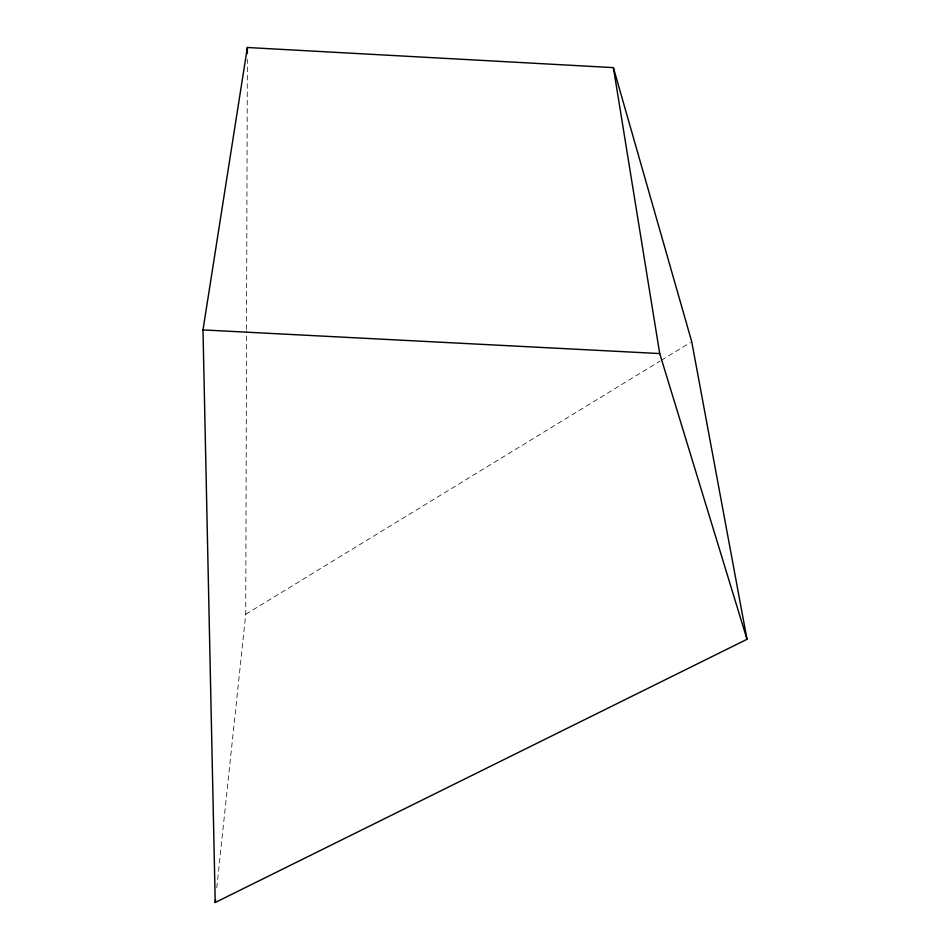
<?xml version="1.0" encoding="UTF-8"?>
<svg xmlns="http://www.w3.org/2000/svg" width="950" height="950" viewBox="0 0 950 950"><rect width="100%" height="100%" fill="white"/><g stroke="black" fill="none" stroke-linecap="round" stroke-linejoin="round"><path stroke-width="0.71" stroke-dasharray="4.75 3.56" d="M216.778 887.799L245.729 614.282L246.549 330.885M246.549 329.401L247.344 59.375M245.729 614.282L660.143 361.012M661.402 360.24L690.46 342.487"/><path stroke-width="1.43" d="M247.356 53.438L247.368 47.5L613.391 67.628L691.731 341.715L747.009 639.303L215.223 902.5L202.991 329.923L247.368 47.5M215.223 902.5L215.531 899.555M202.991 329.923L659.727 353.566L747.009 639.303M613.391 67.628L659.727 353.566"/></g></svg>
